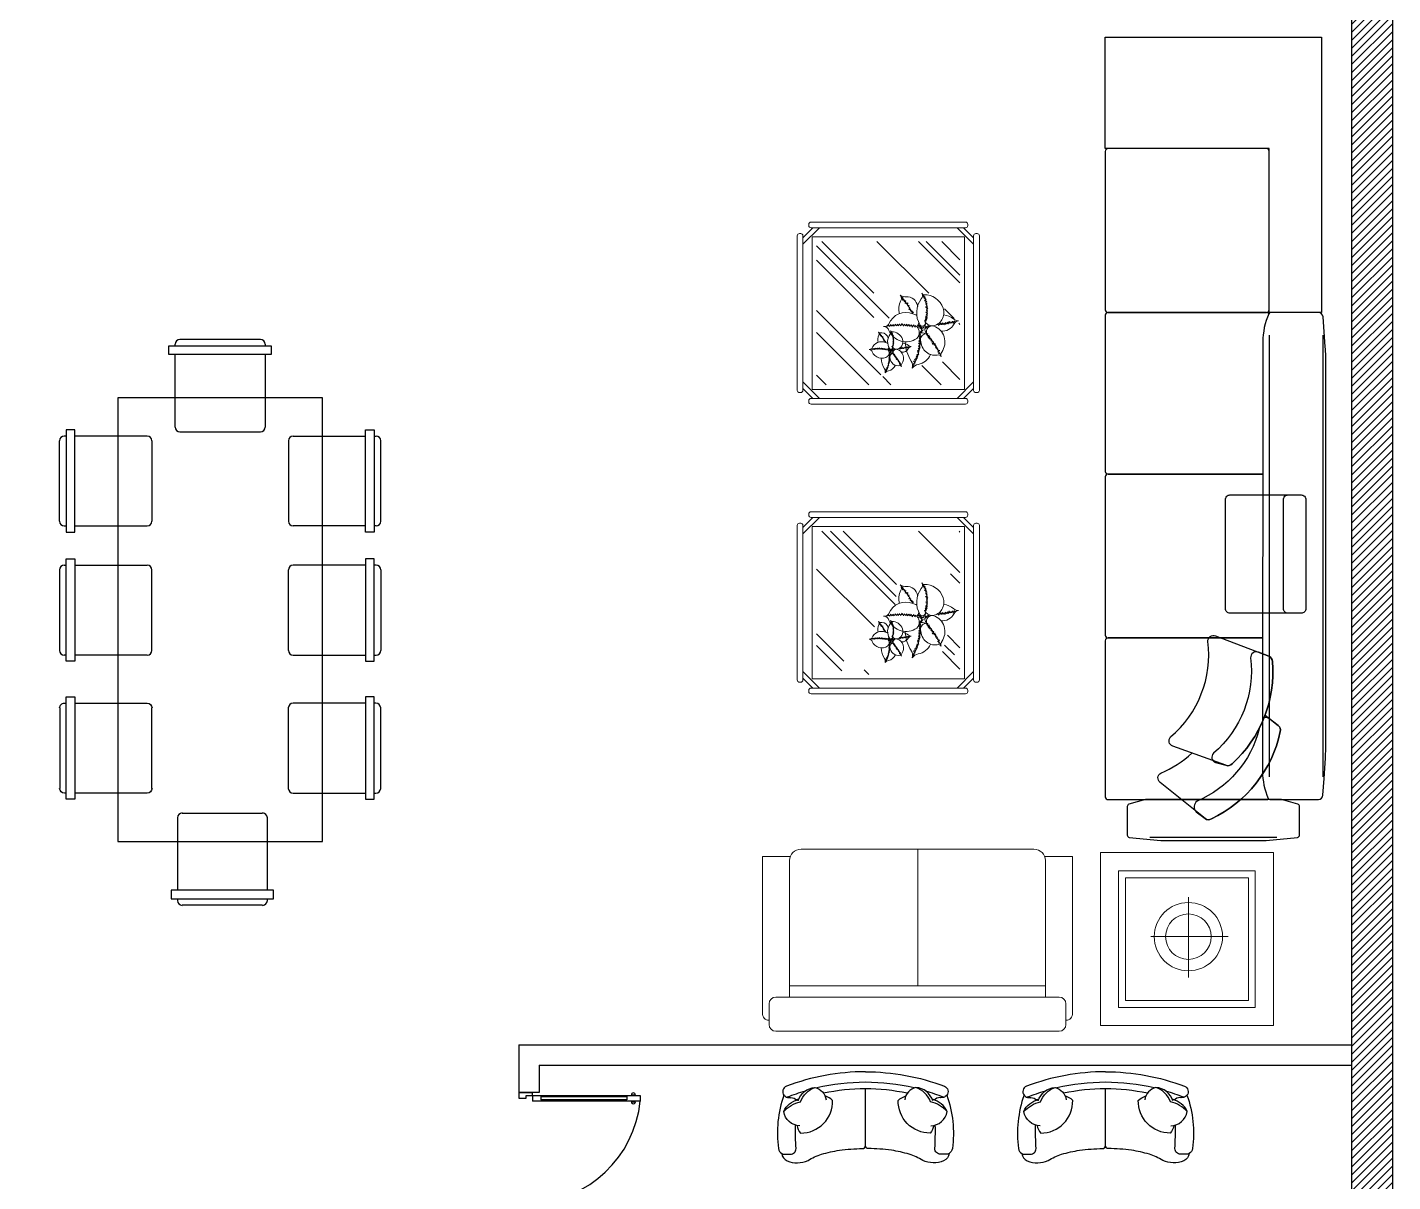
# Model space of a CAD drawing. Header units: inches. Extents: x 81 to 1628, y 1 to 1081.
# Drawn here: x 381.2 to 681.2, y 413.8 to 667.4 of the extents above; entities that cross this region are included whole.
import ezdxf

# ---------------------------------------------------------------- set-up
doc = ezdxf.new("R2010")
doc.units = ezdxf.units.IN
doc.header["$MEASUREMENT"] = 0
for name, color, linetype in [('Furniture', 3, 'Continuous'), ('Hatches', 140, 'Continuous'), ('Main', 140, 'Continuous'), ('pillow', 250, 'Continuous')]:
    doc.layers.add(name, color=color, linetype=linetype)
doc.styles.add('DIM_FONT', font='SIMPLEX', dxfattribs={"width": 0.8})

# ---------------------------------------------------------------- blocks, each defined once
blk = doc.blocks.new('A$C2F7241D3')
for p, q in [((22, 989), (22, 1025)), ((26, 1067), (76, 1067)), ((26, 120), (26, 1067)), ((76, 1067), (76, 120)), ((81, 989), (81, 1025)), ((26, 937), (36, 937)), ((36, 948), (66, 948)), ((36, 193), (36, 948)), ((66, 948), (66, 193)), ((66, 937), (76, 937)), ((26, 120), (0, 120)), ((0, 0), (0, 120)), ((26, 200), (36, 200)), ((26, 120), (76, 120)), ((26, 65), (26, 120)), ((36, 193), (66, 193)), ((66, 200), (76, 200)), ((974, 65), (974, 120)), ((974, 120), (1000, 120)), ((1000, 0), (1000, 120)), ((0, 0), (50, 0)), ((50, 65), (26, 65)), ((50, 0), (50, 65)), ((950, 65), (974, 65)), ((950, 0), (950, 65)), ((950, 0), (1000, 0))]:
    blk.add_line(p, q)
for centre, radius, start, end in [((22, 1007), 18.1, 90, 270), ((-29, 69), 1004, 2.9057, 83.9884), ((81, 1007), 18.1, 270, 90)]:
    blk.add_arc(centre, radius, start, end)
blk = doc.blocks.new('chair-dining-table')
at = {"color": 0}
for p, q in [((1.38, 15.94), (1.38, 0)), ((2.4, 16.96), (20.08, 16.96)), ((21.11, 0), (21.11, 15.94)), ((1.38, -1.9), (1.38, -2.29)), ((21.11, -2.29), (21.11, -1.9)), ((20.08, -3.31), (2.4, -3.31))]:
    blk.add_line(p, q, dxfattribs=at)
blk.add_lwpolyline([(0, -1.9), (22.48, -1.9), (22.48, 0), (0, 0)], close=True, dxfattribs=at)
for centre, start, end in [((2.4, 15.94), 90, 180), ((20.08, 15.94), 0, 90), ((2.4, -2.29), 180, 270), ((20.08, -2.29), 270, 0)]:
    blk.add_arc(centre, 1.03, start, end, dxfattribs=at)
blk = doc.blocks.new('pillow 3')
at = {"color": 0, "elevation": 0}
for points in [[(305.9, -274.5, 0.236738), (-12.4, -547.3, -0.479426), (-58.9, -550.4), (-88.8, -512, -0.307946), (-90.5, -484, -0.233014), (292.9, -181.4, -0.307945), (319.6, -190.1), (349.5, -228.5, -0.264583), (353, -253, -0.264583)], [(364.9, -248.4), (319.6, -190.1, 0.307945), (292.9, -181.4, 0.233014), (-90.5, -484, 0.307946), (-88.8, -512), (69.5, -709.3, 0.537171), (111, -706.1, -0.087514), (198.5, -569.8, -0.087514)]]:
    blk.add_lwpolyline(points, format="xyb", dxfattribs=at)
for points in [[(601.6, -216.3, -0.307945), (624.7, -232.4), (641.9, -277.8, -0.536806), (617.7, -311.7, 0.252086), (197.9, -475.4, -0.536805), (157.3, -466.2), (145, -420.8, -0.307946), (151.5, -393.4, -0.235257)], [(624.7, -232.4, 0.307945), (601.6, -216.3, 0.235257), (151.5, -393.4, 0.307946), (145, -420.8), (228.8, -654.2, 0.537171), (269.5, -663.4, -0.252826), (689.2, -499.7, 0.537172), (713.5, -465.8)]]:
    blk.add_lwpolyline(points, format="xyb", close=True, dxfattribs=at)
blk = doc.blocks.new('pillow 2')
at = {"color": 0}
for points in [[(248, -172.7, 0.414214), (268.3, -152.5), (268.3, -94.8, 0.414214), (248, -74.5), (-231.4, -74.5, 0.414214), (-251.7, -94.8), (-251.7, -152.5, 0.414214), (-231.4, -172.7)], [(248, -427.9, 0.414214), (268.3, -407.6), (268.3, -94.8, 0.414214), (248, -74.5), (-231.4, -74.5, 0.414214), (-251.7, -94.8), (-251.7, -407.6, 0.414214), (-231.4, -427.9)]]:
    blk.add_lwpolyline(points, format="xyb", close=True, dxfattribs=at)
blk = doc.blocks.new('sofa 2_top_dwgmodels.com')
at = {"color": 0}
for p, q in [((1310, 5.5), (3250, 5.3)), ((1310, -230), (3250, -230)), ((2020, -230), (3250, -230)), ((3514.8, -753.7), (3514.8, -196.4))]:
    blk.add_line(p, q, dxfattribs=at)
blk.add_lwpolyline([(0, -950), (0, 0), (1210, 0), (1210, -230), (490, -230), (490, -950)], close=True, dxfattribs=at)
for points in [[(1360.8, 16.6), (1228.5, 6.9, 0.392813), (1210, -13.1), (1210, -127), (1210, -187.2), (1210, -224.4, 0.306407), (1215.1, -231.9, 0.103056), (1339.3, -257.8), (3227.2, -259.1, 0.103944), (3345.2, -234.3, 0.297462), (3350, -226.9), (3350, -13.4, 0.395549), (3331.3, 6.5), (3258.2, 11.2), (3190.6, 15.6), (3167.8, 17, 0.016229), (3089, 19.5), (1444.4, 19.5, 0.017209), (1360.8, 16.6)], [(502, -950), (1198, -950, 0.414214), (1210, -938), (1210, -242, 0.414214), (1198, -230), (502, -230, 0.414214), (490, -242), (490, -938, 0.414214)]]:
    blk.add_lwpolyline(points, format="xyb", close=True, dxfattribs=at)
for points in [[(3506.2, -96.5), (3380.4, -96.5, 0.334862), (3370.8, -103.8), (3350, -176.5), (3350, -773.5), (3370.8, -846.2, 0.334862), (3380.4, -853.5), (3506.2, -853.5, 0.394556), (3516.2, -844.6), (3529.5, -706.5), (3529.5, -243.7), (3516.2, -105.5, 0.387425), (3506.2, -96.5, 537.882531)], [(1215.3, -232, 0.250914), (1210, -242), (1210, -938, 0.414214), (1222, -950), (1908, -950, 0.414214), (1920, -938), (1920, -258.2)], [(2640, -258.7), (2640, -938, 0.414214), (2652, -950), (3338, -950, 0.414214), (3350, -938), (3350, -242, 0.198091), (3346.5, -233.5, 0.198091)], [(1920, -258.2), (1920, -938, 0.414214), (1932, -950), (2628, -950, 0.414214), (2640, -938), (2640, -258.7)]]:
    blk.add_lwpolyline(points, format="xyb", dxfattribs=at)
at = {"layer": 'pillow', "color": 0, "xscale": -1}
for name, p in [('pillow 2', (2280, 5.4)), ('pillow 3', (3344.6, 0.3))]:
    blk.add_blockref(name, p, dxfattribs=at)
blk = doc.blocks.new('furn 0422')
at = {"color": 0, "lineweight": 9}
for p, q in [((0, -380), (0, 380)), ((0, 380), (760, 380)), ((760, 380), (760, -380)), ((80, -300), (80, 300)), ((80, 300), (680, 300)), ((110, -270), (110, 270)), ((110, 270), (650, 270)), ((650, 270), (650, -270)), ((680, 300), (680, -300)), ((373.6, -184.8), (373.6, 168.3)), ((199.3, -10.8), (537.9, -10.8)), ((680, -300), (80, -300)), ((650, -270), (110, -270)), ((760, -380), (0, -380))]:
    blk.add_line(p, q, dxfattribs=at)
for radius in [150, 100]:
    blk.add_circle((373.6, -10.8), radius, dxfattribs=at)
blk = doc.blocks.new('table044')
at = {"lineweight": 9}
h = blk.add_hatch(dxfattribs=at)
h.set_pattern_fill('AR-RROOF', color=0, scale=300, angle=-45, style=0)
h.set_pattern_definition([(135, (-12013604, 1621491.27), (-254.558441, 678.82251), [4500, -600, 1500, -300]), (135, (-12013780.07, 1621879.47), (494.26764, 70.003571), [900, -99, 1800, -225]), (135, (-12013529.75, 1621777.65), (-960.9581156, 1245.2150417), [2400, -420, 1200, -300])])
h.paths.add_polyline_path([(715, -315), (85, -315), (85, 315), (715, 315)])
edge = h.paths.add_edge_path(flags=16)
edge.add_line((139.7, 139.1), (151.8, 106.8))
edge.add_line((151.8, 106.8), (159.9, 88.6))
edge.add_line((159.9, 88.6), (139.7, 82.5))
edge.add_line((139.7, 82.5), (121.5, 68.4))
edge.add_line((121.5, 68.4), (107.4, 52.2))
edge.add_line((107.4, 52.2), (95.2, 48.2))
edge.add_line((95.2, 48.2), (89.2, 44.1))
edge.add_line((89.2, 44.1), (87.2, 34))
edge.add_line((87.2, 34), (119.5, 19.9))
edge.add_line((119.5, 19.9), (137.7, 5.7))
edge.add_line((137.7, 5.7), (153.8, 5.7))
edge.add_line((153.8, 5.7), (153.8, -26.6))
edge.add_line((153.8, -26.6), (178.1, -63))
edge.add_line((178.1, -63), (232.6, -93.3))
edge.add_line((232.6, -93.3), (260.9, -93.3))
edge.add_line((260.9, -93.3), (281.1, -93.3))
edge.add_line((281.1, -93.3), (273, -69.1))
edge.add_line((273, -69.1), (275, -52.9))
edge.add_line((275, -52.9), (283.1, -65))
edge.add_line((283.1, -65), (309.4, -81.2))
edge.add_line((309.4, -81.2), (335.6, -79.2))
edge.add_line((335.6, -79.2), (363.9, -81.2))
edge.add_line((363.9, -81.2), (361.9, -69.1))
edge.add_line((361.9, -69.1), (365.9, -28.7))
edge.add_line((365.9, -28.7), (365.9, 5.7))
edge.add_line((365.9, 5.7), (406.3, 27.9))
edge.add_line((406.3, 27.9), (430.6, 52.2))
edge.add_line((430.6, 52.2), (440.6, 64.3))
edge.add_line((440.6, 64.3), (424.5, 72.4))
edge.add_line((424.5, 72.4), (450.7, 74.4))
edge.add_line((450.7, 74.4), (462.9, 110.8))
edge.add_line((462.9, 110.8), (460.8, 127))
edge.add_line((460.8, 127), (483.1, 143.2))
edge.add_line((483.1, 143.2), (503.3, 161.4))
edge.add_line((503.3, 161.4), (489.1, 175.5))
edge.add_line((489.1, 175.5), (464.9, 207.8))
edge.add_line((464.9, 207.8), (446.7, 205.8))
edge.add_line((446.7, 205.8), (440.6, 232.1))
edge.add_line((440.6, 232.1), (430.6, 278.6))
edge.add_line((430.6, 278.6), (404.3, 278.6))
edge.add_line((404.3, 278.6), (382.1, 260.4))
edge.add_line((382.1, 260.4), (365.9, 242.2))
edge.add_line((365.9, 242.2), (345.7, 244.2))
edge.add_line((345.7, 244.2), (339.7, 234.1))
edge.add_line((339.7, 234.1), (315.4, 234.1))
edge.add_line((315.4, 234.1), (313.4, 248.3))
edge.add_line((313.4, 248.3), (289.2, 248.3))
edge.add_line((289.2, 248.3), (269, 236.1))
edge.add_line((269, 236.1), (228.6, 220))
edge.add_line((228.6, 220), (222.5, 193.7))
edge.add_line((222.5, 193.7), (186.1, 193.7))
edge.add_line((186.1, 193.7), (165.9, 226))
edge.add_line((165.9, 226), (157.9, 199.8))
edge.add_line((157.9, 199.8), (143.7, 163.4))
edge.add_line((143.7, 163.4), (139.7, 139.1))
at = {"color": 0, "lineweight": 9}
for p, q in [((25, 302.7), (97.3, 375)), ((25, 331), (69, 375)), ((50.6, 390), (50.6, 385)), ((60.6, 400), (739.5, 400)), ((60.6, 375), (739.5, 375)), ((775, 302.7), (702.7, 375)), ((775, 331), (731, 375)), ((749.5, 390), (749.5, 385)), ((0, -339.4), (0, 339.4)), ((10, 349.4), (15, 349.4)), ((25, -339.4), (25, 339.4)), ((65, -335), (65, 335)), ((65, 335), (735, 335)), ((735, 335), (735, -335)), ((775, 339.4), (775, -339.4)), ((790, 349.4), (785, 349.4)), ((800, 339.4), (800, -339.4)), ((403.2, 241.9), (408.1, 240.7)), ((405.4, 238.4), (403.2, 241.9)), ((405.4, 246), (410.3, 246)), ((408.1, 240.7), (405.4, 246)), ((406.5, 250.7), (410.9, 251.3)), ((410.3, 246), (406.5, 250.7)), ((409.2, 254.9), (412.5, 254.9)), ((410.9, 251.3), (409.2, 254.9)), ((266.2, 181.4), (275.1, 181.4)), ((272.1, 170.8), (266.2, 181.4)), ((270.2, 189.8), (277, 188.7)), ((275.1, 181.4), (270.2, 189.8)), ((271.1, 198.2), (280, 198.2)), ((277, 188.7), (271.1, 198.2)), ((276, 204.5), (284.9, 202.4)), ((280, 198.2), (276, 204.5)), ((280, 211.9), (288.8, 211.9)), ((284.9, 202.4), (280, 211.9)), ((281.9, 220.3), (289.8, 221.4)), ((288.8, 211.9), (281.9, 220.3)), ((286.8, 227.7), (292.7, 227.7)), ((289.8, 221.4), (286.8, 227.7)), ((348.9, 226.6), (343.9, 227.8)), ((345.6, 219.5), (351.6, 223)), ((351.6, 218.9), (345.6, 219.5)), ((346.7, 224.2), (348.9, 226.6)), ((351.6, 223), (346.7, 224.2)), ((350, 216), (351.6, 218.9)), ((354.4, 215.4), (350, 216)), ((351.6, 212.4), (354.4, 215.4)), ((356.5, 212.4), (351.6, 212.4)), ((353.8, 208.9), (356.5, 212.4)), ((357.6, 208.3), (353.8, 208.9)), ((355.4, 205.4), (357.6, 208.3)), ((360.4, 205.4), (355.4, 205.4)), ((357.6, 202.4), (360.4, 205.4)), ((364.8, 203.6), (357.6, 202.4)), ((360.4, 198.3), (364.8, 203.6)), ((365.3, 198.9), (360.4, 198.3)), ((363.7, 195.3), (365.3, 198.9)), ((368.1, 195.9), (363.7, 195.3)), ((365.9, 191.8), (368.1, 195.9)), ((371.4, 191.8), (365.9, 191.8)), ((368.1, 188.9), (371.4, 191.8)), ((373.6, 188.9), (368.1, 188.9)), ((370.3, 185.3), (373.6, 188.9)), ((375.2, 186.5), (370.3, 185.3)), ((371.9, 181.8), (375.2, 186.5)), ((377.4, 183.5), (371.9, 181.8)), ((375.2, 177.7), (377.4, 183.5)), ((378.5, 180.6), (375.2, 177.7)), ((392.2, 181.2), (396, 181.8)), ((395.5, 178.8), (392.2, 181.2)), ((393.3, 200.1), (398.2, 201.2)), ((397.7, 196.5), (393.3, 200.1)), ((393.3, 188.9), (396.6, 190)), ((397.7, 185.3), (393.3, 188.9)), ((393.9, 204.8), (397.7, 207.1)), ((398.2, 201.2), (393.9, 204.8)), ((393.9, 183.5), (397.7, 185.3)), ((396, 181.8), (393.9, 183.5)), ((394.4, 213.6), (399.3, 214.2)), ((398.2, 209.5), (394.4, 213.6)), ((394.4, 193), (397.7, 196.5)), ((396.6, 190), (394.4, 193)), ((395, 209.5), (398.2, 209.5)), ((397.7, 207.1), (395, 209.5)), ((395.5, 218.3), (400.4, 219.5)), ((399.3, 214.2), (395.5, 218.3)), ((397.1, 222.5), (401, 223)), ((400.4, 219.5), (397.1, 222.5)), ((397.7, 228.9), (402.6, 228.9)), ((401, 223), (397.7, 228.9)), ((399.9, 233.7), (403.7, 233.1)), ((402.6, 228.9), (399.9, 233.7)), ((400.4, 238.4), (405.4, 238.4)), ((403.7, 233.1), (400.4, 238.4)), ((179.1, 177.1), (170.2, 179.3)), ((173.2, 164.5), (184, 170.8)), ((184, 163.5), (173.2, 164.5)), ((175.1, 172.9), (179.1, 177.1)), ((184, 170.8), (175.1, 172.9)), ((181, 158.2), (184, 163.5)), ((188.9, 157.1), (181, 158.2)), ((184, 151.9), (188.9, 157.1)), ((192.8, 151.9), (184, 151.9)), ((187.9, 145.6), (192.8, 151.9)), ((194.7, 144.5), (187.9, 145.6)), ((190.8, 139.3), (194.7, 144.5)), ((199.6, 139.3), (190.8, 139.3)), ((194.7, 134), (199.6, 139.3)), ((207.5, 136.1), (194.7, 134)), ((199.6, 126.6), (207.5, 136.1)), ((208.4, 127.7), (199.6, 126.6)), ((205.5, 121.4), (208.4, 127.7)), ((213.3, 122.4), (205.5, 121.4)), ((209.4, 115), (213.3, 122.4)), ((258.4, 129.8), (267.2, 131.9)), ((266.2, 123.5), (258.4, 129.8)), ((259.4, 138.2), (266.2, 142.4)), ((267.2, 131.9), (259.4, 138.2)), ((260.4, 154), (269.2, 155)), ((267.2, 146.6), (260.4, 154)), ((260.4, 117.1), (266.2, 123.5)), ((261.4, 146.6), (267.2, 146.6)), ((266.2, 142.4), (261.4, 146.6)), ((262.3, 162.4), (271.1, 164.5)), ((269.2, 155), (262.3, 162.4)), ((265.3, 169.8), (272.1, 170.8)), ((271.1, 164.5), (265.3, 169.8)), ((309.4, 146.4), (310.5, 149.9)), ((310.5, 149.9), (311, 147)), ((311, 147), (313.2, 152.9)), ((313.2, 152.9), (314.3, 147.6)), ((314.3, 147.6), (317, 152.3)), ((317, 152.3), (317.6, 148.8)), ((317.6, 148.8), (320.3, 152.3)), ((320.3, 152.3), (322.5, 147)), ((322.5, 147), (325.3, 154.7)), ((325.3, 154.7), (326.4, 149.9)), ((326.4, 149.9), (329.7, 153.5)), ((329.7, 153.5), (331.9, 150.5)), ((331.9, 150.5), (333, 156.4)), ((333, 156.4), (335.1, 152.3)), ((335.1, 152.3), (337.3, 155.3)), ((337.3, 155.3), (340.1, 151.7)), ((340.1, 151.7), (341.7, 156.4)), ((341.7, 156.4), (343.4, 152.3)), ((343.4, 152.3), (346.1, 155.8)), ((346.1, 155.8), (346.7, 154.1)), ((346.7, 154.1), (349.4, 158.2)), ((349.4, 158.2), (351.1, 154.7)), ((375.7, 137), (380.7, 137.6)), ((380.7, 134.6), (375.7, 137)), ((375.7, 132.3), (380.7, 134.6)), ((379.6, 130.5), (375.7, 132.3)), ((375.7, 128.1), (379.6, 130.5)), ((380.1, 125.2), (375.7, 128.1)), ((375.7, 124), (380.1, 125.2)), ((379, 121.1), (375.7, 124)), ((375.7, 119.3), (379, 121.1)), ((377.4, 141.7), (382.3, 141.7)), ((380.7, 137.6), (377.4, 141.7)), ((379, 144.6), (382.3, 144.6)), ((382.3, 141.7), (379, 144.6)), ((382.3, 144.6), (379.6, 147.6)), ((392.4, 161), (388.4, 164.7)), ((394.9, 157.3), (392.4, 161)), ((394.9, 161.5), (398.8, 156.2)), ((404.8, 157.6), (407, 162.3)), ((407, 162.3), (409.8, 156.4)), ((409.8, 156.4), (413.6, 161.7)), ((410.9, 125.2), (414.2, 127.5)), ((414.2, 127.5), (411.4, 124.6)), ((411.4, 124.6), (416.3, 124.6)), ((413.6, 161.7), (416.3, 155.3)), ((416.3, 124.6), (414.2, 121.7)), ((414.2, 121.7), (419.1, 121.7)), ((416.3, 155.3), (419.1, 160)), ((419.1, 121.7), (416.9, 118.1)), ((419.1, 160), (422.4, 155.3)), ((422.4, 155.3), (425.1, 159.4)), ((425.1, 159.4), (427.3, 154.7)), ((427.3, 154.7), (429.5, 158.8)), ((429.5, 158.8), (433.4, 154.7)), ((433.4, 154.7), (435.6, 159.4)), ((435.6, 159.4), (438.8, 152.9)), ((438.8, 152.9), (442.7, 158.8)), ((442.7, 158.8), (444.9, 153.5)), ((444.9, 153.5), (447.6, 158.8)), ((447.6, 158.8), (450.4, 154.7)), ((450.4, 154.7), (452, 158.8)), ((452, 158.8), (455.9, 154.7)), ((455.9, 154.7), (458, 159.4)), ((458, 159.4), (461.3, 155.3)), ((461.3, 155.3), (463.5, 159.4)), ((463.5, 159.4), (467.4, 155.8)), ((467.4, 155.8), (469, 160.6)), ((469, 160.6), (471.8, 157.6)), ((219.2, 115), (209.4, 115)), ((213.3, 109.8), (219.2, 115)), ((223.1, 109.8), (213.3, 109.8)), ((217.3, 103.5), (223.1, 109.8)), ((226.1, 105.6), (217.3, 103.5)), ((220.2, 97.1), (226.1, 105.6)), ((230, 100.3), (220.2, 97.1)), ((226.1, 89.8), (230, 100.3)), ((232, 95), (226.1, 89.8)), ((256.8, 60), (249.7, 66.7)), ((256.5, 96.1), (263.3, 97.1)), ((262.3, 91.9), (256.5, 96.1)), ((261.2, 53.4), (256.8, 60)), ((258.4, 109.8), (264.3, 111.9)), ((266.2, 103.5), (258.4, 109.8)), ((259.4, 100.3), (266.2, 103.5)), ((263.3, 97.1), (259.4, 100.3)), ((264.3, 111.9), (260.4, 117.1)), ((261.2, 61), (268.2, 51.5)), ((279, 54), (282.9, 62.4)), ((282.9, 62.4), (287.8, 51.9)), ((287.8, 51.9), (294.7, 61.4)), ((294.7, 61.4), (299.6, 49.8)), ((375.2, 115.8), (379.6, 117.5)), ((380.7, 111.6), (375.2, 115.8)), ((379.6, 117.5), (375.7, 119.3)), ((376.8, 111), (380.7, 111.6)), ((379, 108.7), (376.8, 111)), ((376.8, 106.9), (379, 108.7)), ((381.2, 105.7), (376.8, 106.9)), ((377.4, 102.8), (381.2, 105.7)), ((381.2, 101.6), (377.4, 102.8)), ((377.9, 98.1), (381.2, 101.6)), ((383.4, 96.9), (377.9, 98.1)), ((379.6, 93.4), (383.4, 96.9)), ((382.9, 93.4), (379.6, 93.4)), ((381.2, 91), (382.9, 93.4)), ((385.1, 91), (381.2, 91)), ((382.3, 87.5), (385.1, 91)), ((386.7, 87.5), (382.3, 87.5)), ((384.5, 84.5), (386.7, 87.5)), ((387.8, 85.7), (384.5, 84.5)), ((416.9, 118.1), (422.4, 118.1)), ((422.4, 118.1), (419.6, 114.6)), ((419.6, 114.6), (423.5, 111)), ((423.5, 111), (421.3, 108.7)), ((421.3, 108.7), (425.7, 108.7)), ((425.7, 108.7), (424.6, 102.2)), ((424.6, 102.2), (431.2, 104)), ((431.2, 104), (429.5, 97.5)), ((429.5, 97.5), (433.9, 99.3)), ((433.9, 99.3), (432.3, 95.7)), ((432.3, 95.7), (437.7, 95.7)), ((437.7, 95.7), (437.2, 88.1)), ((437.2, 88.1), (441, 89.8)), ((441, 89.8), (439.9, 86.3)), ((108.5, 34), (110.5, 40.3)), ((110.5, 40.3), (111.5, 35)), ((111.5, 35), (115.4, 45.6)), ((115.4, 45.6), (117.3, 36.1)), ((117.3, 36.1), (122.2, 44.5)), ((122.2, 44.5), (123.2, 38.2)), ((123.2, 38.2), (128.1, 44.5)), ((128.1, 44.5), (132, 35)), ((132, 35), (136.9, 48.7)), ((136.9, 48.7), (138.9, 40.3)), ((138.9, 40.3), (144.8, 46.6)), ((144.8, 46.6), (148.7, 41.4)), ((148.7, 41.4), (150.6, 51.9)), ((150.6, 51.9), (154.6, 44.5)), ((154.6, 44.5), (158.5, 49.8)), ((158.5, 49.8), (163.4, 43.5)), ((163.4, 43.5), (166.3, 51.9)), ((166.3, 51.9), (169.3, 44.5)), ((169.3, 44.5), (174.2, 50.8)), ((174.2, 50.8), (175.1, 47.7)), ((175.1, 47.7), (180, 55)), ((180, 55), (183, 48.7)), ((227.1, 17.2), (235.9, 18.2)), ((235.9, 12.9), (227.1, 17.2)), ((227.1, 8.7), (235.9, 12.9)), ((233.9, 5.6), (227.1, 8.7)), ((227.1, 1.4), (233.9, 5.6)), ((234.9, -3.9), (227.1, 1.4)), ((230, 25.6), (238.8, 25.6)), ((235.9, 18.2), (230, 25.6)), ((232.9, 30.8), (238.8, 30.8)), ((238.8, 25.6), (232.9, 30.8)), ((238.8, 30.8), (233.9, 36.1)), ((289.8, -3.9), (295.6, 0.3)), ((295.6, 0.3), (290.7, -5)), ((299.6, 49.8), (304.5, 58.2)), ((304.5, 58.2), (310.3, 49.8)), ((310.3, 49.8), (315.2, 57.1)), ((315.2, 57.1), (319.2, 48.7)), ((319.2, 48.7), (323.1, 56.1)), ((323.1, 56.1), (329.9, 48.7)), ((329.9, 48.7), (333.9, 57.1)), ((333.9, 57.1), (339.7, 45.6)), ((339.7, 45.6), (346.6, 56.1)), ((346.6, 56.1), (350.5, 46.6)), ((350.5, 46.6), (355.4, 56.1)), ((355.4, 56.1), (360.3, 48.7)), ((360.3, 48.7), (363.2, 56.1)), ((363.2, 56.1), (370.1, 48.7)), ((370.1, 48.7), (374, 57.1)), ((374, 57.1), (379.9, 49.8)), ((379.9, 49.8), (383.8, 57.1)), ((383.8, 57.1), (390.7, 50.8)), ((390.7, 50.8), (393.6, 59.3)), ((393.6, 59.3), (398.5, 54)), ((226.1, -20.7), (233.9, -17.6)), ((235.9, -28.1), (226.1, -20.7)), ((227.1, -6), (234.9, -3.9)), ((232.9, -11.3), (227.1, -6)), ((227.1, -14.4), (232.9, -11.3)), ((233.9, -17.6), (227.1, -14.4)), ((229, -29.2), (235.9, -28.1)), ((232.9, -33.4), (229, -29.2)), ((229, -36.5), (232.9, -33.4)), ((236.9, -38.6), (229, -36.5)), ((230, -43.9), (236.9, -38.6)), ((236.9, -46), (230, -43.9)), ((231, -52.3), (236.9, -46)), ((240.8, -54.4), (231, -52.3)), ((233.9, -60.7), (240.8, -54.4)), ((290.7, -5), (299.6, -5)), ((299.6, -5), (295.6, -10.2)), ((295.6, -10.2), (304.5, -10.2)), ((304.5, -10.2), (300.5, -16.5)), ((300.5, -16.5), (310.3, -16.5)), ((310.3, -16.5), (305.4, -22.8)), ((305.4, -22.8), (312.3, -29.2)), ((312.3, -29.2), (308.4, -33.4)), ((308.4, -33.4), (316.2, -33.4)), ((316.2, -33.4), (314.3, -45)), ((314.3, -45), (326, -41.8)), ((326, -41.8), (323.1, -53.4)), ((323.1, -53.4), (330.9, -50.2)), ((330.9, -50.2), (328, -56.5)), ((328, -56.5), (337.8, -56.5)), ((337.8, -56.5), (336.8, -70.2)), ((239.8, -60.7), (233.9, -60.7)), ((236.9, -65), (239.8, -60.7)), ((243.7, -65), (236.9, -65)), ((238.8, -71.3), (243.7, -65)), ((246.7, -71.3), (238.8, -71.3)), ((242.7, -76.5), (246.7, -71.3)), ((248.6, -74.4), (242.7, -76.5)), ((336.8, -70.2), (343.6, -67.1)), ((343.6, -67.1), (341.7, -73.4)), ((10, -349.4), (15, -349.4)), ((25, -302.7), (97.3, -375)), ((25, -331), (69, -375)), ((735, -335), (65, -335)), ((775, -302.7), (702.7, -375)), ((775, -331), (731, -375)), ((790, -349.4), (785, -349.4)), ((50.6, -390), (50.6, -385)), ((739.5, -375), (60.6, -375)), ((739.5, -400), (60.6, -400)), ((749.5, -390), (749.5, -385))]:
    blk.add_line(p, q, dxfattribs=at)
for centre, start, end in [((60.6, 390), 90, 180), ((60.6, 385), 180, 270), ((739.5, 390), 0, 90), ((739.5, 385), 270, 0), ((10, 339.4), 90, 180), ((15, 339.4), 0, 90), ((785, 339.4), 90, 180), ((790, 339.4), 0, 90), ((10, -339.4), 180, 270), ((15, -339.4), 270, 0), ((785, -339.4), 180, 270), ((790, -339.4), 270, 0), ((60.6, -385), 90, 180), ((60.6, -390), 180, 270), ((739.5, -385), 0, 90), ((739.5, -390), 270, 0)]:
    blk.add_arc(centre, 10, start, end, dxfattribs=at)
for centre, major_axis, start_param, end_param in [((468, 114.9), (0, -224.4), 4.110324, 4.82639), ((260.7, 273.7), (0, -49.2), 0.168838, 0.870004), ((325.3, 230.3), (0, -33.9), 4.358254, 5.331458), ((405.9, 209.4), (0, -44.8), 3.310431, 4.249228), ((510.7, 191.7), (0, -125.7), 4.110324, 4.82639), ((394.6, 280.7), (0, -27.5), 0.168838, 0.870004), ((430.8, 256.3), (0, -19), 4.358254, 5.331458), ((353, 196.8), (0, -83.6), 1.587494, 2.189866), ((149.4, 183.6), (0, -20.9), 0.92779, 1.908697), ((235.4, 281), (0, -116), -0.676061, -0.565041), ((493.7, 360.4), (0, -389), -1.118727, -0.806659), ((194.6, 117), (0, -68.5), 1.594581, 3.412072), ((280.9, 146.4), (0, -79.9), 3.310431, 4.249228), ((186.4, 123.9), (0, -149.3), 1.587494, 2.189866), ((371.5, 198.6), (0, -40.9), 4.069383, 5.990613), ((332.3, 230.2), (0, -11.7), 0.92779, 1.908697), ((380.4, 284.7), (0, -65), -0.676061, -0.565041), ((525.1, 329.2), (0, -217.8), -1.118727, -0.806659), ((357.6, 192.9), (0, -38.4), 1.594581, 3.412072), ((378.8, 193.4), (0, -15.6), -0.023147, 1.594581), ((414.4, 175), (0, -19.3), 3.850701, 5.574077), ((429, 147.3), (0, -51), 2.040895, 3.730687), ((219.5, 127.2), (0, -73.1), 4.069383, 5.990613), ((322.2, 35.5), (0, -91), 2.040895, 3.730687), ((377.3, -173.6), (0, -330.9), 3.220754, 3.395787), ((298.4, 161.8), (0, -15.2), 0.095049, 1.048204), ((299.8, 125.7), (0, -20.9), 2.497732, 3.141566), ((339.1, 136.6), (0, -35.2), 3.024508, 4.189797), ((343.2, 187.8), (0, -56.8), -0.64386, -0.12835), ((366, 126.4), (0, -32.3), 3.222037, 5.07235), ((364.6, 174.1), (0, -15.3), -0.292573, 1.81957), ((365.3, 136.5), (0, -22.1), 2.014039, 3.222037), ((362.1, 192.3), (0, -34.1), 0.258874, 0.700688), ((359.6, 197.8), (0, -42.6), 0.310142, 0.617664), ((447, 122.7), (0, -75.6), 4.375338, 5.343531), ((372.2, 167.5), (0, -11.2), 1.46435, 2.418595), ((327.1, 171.4), (0, -60.1), 1.241796, 1.432596), ((388.7, 151.9), (0, -7.8), 2.142228, 5.558838), ((391.8, 204.6), (0, -28.9), -0.405798, 0.1426), ((389.9, 160.3), (0, -4.93), 3.236326, 5.013036), ((382.6, 177.2), (0, -9.51), 0.386029, 1.424245), ((412.2, 197.3), (0, -40.4), -0.652366, -0.309932), ((345.3, 202.6), (0, -58.8), 0.950586, 1.088264), ((400.5, 177.9), (0, -14.8), -0.875139, -0.014195), ((352.1, 126.6), (0, -54.6), 0.894265, 2.142228), ((412, 180.5), (0, -18.2), -1.320146, -1.172986), ((413.3, 146.9), (0, -17.7), 3.848767, 4.459185), ((440.8, 380.3), (0, -223.7), -0.185903, 0.185903), ((413.3, 146.9), (0, -17.7), -0.718865, -0.080308), ((429.3, 176.2), (0, -50.5), -0.376714, 1.142644), ((643.6, 274.7), (0, -288.1), -1.036863, -0.843243), ((407.6, 116.8), (0, -41.8), 1.064334, 1.872975), ((483, 173), (0, -12.8), -1.361808, 0.131882), ((483.4, 143.3), (0, -17), 3.066124, 3.935023), ((161.6, 16.5), (0, -62.8), 3.024508, 4.189797), ((207.2, 83.5), (0, -27.4), -0.292573, 1.81957), ((202.6, 116), (0, -60.9), 0.258874, 0.700688), ((198.2, 125.8), (0, -76), 0.310142, 0.617664), ((232.5, 118), (0, -27.8), -0.023147, 1.594581), ((220.7, 71.6), (0, -19.9), 1.46435, 2.418595), ((140.2, 78.6), (0, -107.3), 1.241796, 1.432596), ((255.7, 138), (0, -51.6), -0.405798, 0.1426), ((252.3, 58.8), (0, -8.8), 3.236326, 5.013036), ((239.4, 89), (0, -17), 0.386029, 1.424245), ((292.2, 124.9), (0, -72.1), -0.652366, -0.309932), ((172.8, 134.4), (0, -105.1), 0.950586, 1.088264), ((271.2, 90.2), (0, -26.4), -0.875139, -0.014195), ((291.8, 94.9), (0, -32.4), -1.320146, -1.172986), ((296, 85), (0, -34.5), 3.850701, 5.574077), ((382, 132.8), (0, -50.6), -1.210835, 0.057502), ((385, 76.6), (0, -5.75), 1.842983, 3.199095), ((399.4, 84.2), (0, -11.7), 3.932536, 5.258174), ((418.6, 81.5), (0, -22.9), -1.361808, 0.131882), ((426.5, 115.8), (0, -28.5), -1.394986, 0.07228), ((430.1, 62), (0, -25.4), 2.554351, 3.213873), ((451, 91), (0, -11.5), 4.205926, 5.467404), ((229.8, -537.5), (0, -590.8), 3.220754, 3.395787), ((89, 61.4), (0, -27.1), 0.095049, 1.048204), ((91.4, -3), (0, -37.4), 2.497732, 3.141566), ((169, 108), (0, -101.4), -0.64386, -0.12835), ((209.7, -1.8), (0, -57.7), 3.222037, 5.07235), ((208.4, 16.3), (0, -39.5), 2.014039, 3.222037), ((354.3, -8.3), (0, -135), 4.375338, 5.343531), ((250.2, 43.7), (0, -13.9), 2.142228, 5.558838), ((184.7, -1.5), (0, -97.5), 0.894265, 2.142228), ((294.2, 34.8), (0, -31.5), 3.848767, 4.459185), ((343.2, 451.6), (0, -399.4), -0.185903, 0.185903), ((294.2, 34.8), (0, -31.5), -0.718865, -0.080308), ((322.7, 87.2), (0, -90.2), -0.376714, 1.142644), ((705.4, 263.1), (0, -514.4), -1.036863, -0.843243), ((284, -18.8), (0, -74.6), 1.064334, 1.872975), ((419.3, 28.5), (0, -30.4), 3.066124, 3.935023), ((238.2, 9.7), (0, -90.4), -1.210835, 0.057502), ((317.6, -20.7), (0, -51), -1.394986, 0.07228), ((361.4, -65), (0, -20.5), 4.205926, 5.467404), ((243.6, -90.7), (0, -10.3), 1.842983, 3.199095), ((269.4, -77.2), (0, -20.8), 3.932536, 5.258174), ((324.1, -116.8), (0, -45.4), 2.554351, 3.213873)]:
    blk.add_ellipse(centre, major_axis=major_axis, ratio=0.931359, start_param=start_param, end_param=end_param, dxfattribs=at)
at = {"color": 0, "lineweight": 9, "style": 'DIM_FONT', "text_generation_flag": 4, "width": 0.8, "flags": 9}
for tag, p in [('YSIZE', (293.4, -332.6)), ('XSIZE', (293.4, -332.5))]:
    blk.add_attdef(tag, p, '', height=0.5, rotation=270, dxfattribs=at)

msp = doc.modelspace()

# ---------------------------------------------------------------- hatches: boundary and pattern name
at = {"layer": 'Hatches', "true_color": 0xf27172}
h = msp.add_hatch(dxfattribs=at)
h.set_pattern_fill('ANSI31', color=11, scale=10)
h.set_pattern_definition([(45, (0, 121.4567), (-0.8838835, 0.8838835), [])])
h.paths.add_polyline_path([(681.21, 1072.44), (672.21, 1072.44), (672.21, 1.44), (681.21, 1.44)])
h.paths.add_polyline_path([(90.21, 1072.44), (81.21, 1072.44), (81.21, 1.44), (90.21, 1.44)])

# ---------------------------------------------------------------- linework, layer by layer
at = {"layer": 'Furniture', "color": 55, "true_color": 0x999b37}
for p, q in [((413.72, 597.44), (413.72, 597.83)), ((432.42, 598.85), (414.74, 598.85)), ((433.45, 597.83), (433.45, 597.44)), ((413.72, 579.61), (413.72, 595.54)), ((433.45, 595.54), (433.45, 579.61)), ((388.31, 558.92), (388.31, 576.6)), ((389.72, 577.63), (389.33, 577.63)), ((407.56, 577.63), (391.62, 577.63)), ((408.58, 576.6), (408.58, 558.92)), ((414.74, 578.58), (432.42, 578.58)), ((438.58, 576.6), (438.58, 558.92)), ((439.61, 577.63), (455.54, 577.63)), ((457.45, 577.63), (457.83, 577.63)), ((458.86, 558.92), (458.86, 576.6)), ((389.33, 557.9), (389.72, 557.9)), ((391.62, 557.9), (407.56, 557.9)), ((455.54, 557.9), (439.61, 557.9)), ((457.83, 557.9), (457.45, 557.9)), ((389.33, 549.26), (389.72, 549.26)), ((391.62, 549.26), (407.56, 549.26)), ((455.54, 549.26), (439.61, 549.26)), ((457.83, 549.26), (457.45, 549.26)), ((388.31, 548.24), (388.31, 530.56)), ((408.58, 530.56), (408.58, 548.24)), ((438.58, 530.56), (438.58, 548.24)), ((458.86, 548.24), (458.86, 530.56)), ((389.72, 529.53), (389.33, 529.53)), ((407.56, 529.53), (391.62, 529.53)), ((439.61, 529.53), (455.54, 529.53)), ((457.45, 529.53), (457.83, 529.53)), ((565.36, 421.72), (565.36, 434.24)), ((565.36, 421.72), (565.36, 434.24)), ((618.11, 421.72), (618.11, 434.24)), ((618.11, 421.72), (618.11, 434.24))]:
    msp.add_line(p, q, dxfattribs=at)
at = {"layer": 'Furniture', "color": 55, "lineweight": 9, "true_color": 0x999b37}
for p, q in [((602.39, 486.9), (551.21, 486.9)), ((576.89, 456.9), (576.89, 486.9)), ((542.71, 450.86), (542.71, 485.27)), ((542.71, 485.27), (548.87, 485.27)), ((548.71, 454.4), (548.71, 484.4)), ((610.89, 485.27), (604.73, 485.27)), ((604.89, 454.4), (604.89, 484.4)), ((610.89, 450.86), (610.89, 485.27)), ((604.89, 456.9), (548.71, 456.9)), ((607.93, 454.4), (545.68, 454.4)), ((544.18, 448.4), (544.18, 452.9)), ((609.43, 448.4), (609.43, 452.9)), ((607.93, 446.9), (545.68, 446.9))]:
    msp.add_line(p, q, dxfattribs=at)
at = {"layer": 'Furniture', "color": 55, "true_color": 0x999b37}
for points in [[(412.34, 597.44), (434.82, 597.44), (434.82, 595.54), (412.34, 595.54)], [(401.08, 488.58), (446.08, 488.58), (446.08, 586.08), (401.08, 586.08)], [(389.72, 579), (389.72, 556.52), (391.62, 556.52), (391.62, 579)], [(457.45, 579), (457.45, 556.52), (455.54, 556.52), (455.54, 579)], [(389.72, 528.16), (389.72, 550.64), (391.62, 550.64), (391.62, 528.16)], [(457.45, 528.16), (457.45, 550.64), (455.54, 550.64), (455.54, 528.16)]]:
    msp.add_lwpolyline(points, close=True, dxfattribs=at)
at = {"layer": 'Furniture', "color": 55, "ltscale": 0.03, "true_color": 0x999b37}
for points in [[(565.36, 437.99, 0.091148), (548, 434.8, 0.507088), (547.46, 432.85, 0.120617), (546.25, 421.11, 0.231214), (546.96, 420.06, 0.263003), (548.16, 418.4, 0.202138), (552.75, 418.51, -0.050162), (555.71, 419.89, -0.025555), (559.64, 420.74, -0.02916), (564.73, 421.11, 0.401126), (565.36, 421.72)], [(565.36, 437.99, -0.091148), (582.72, 434.8, -0.507088), (583.25, 432.85, -0.120617), (584.46, 421.11, -0.231214), (583.75, 420.06, -0.263003), (582.55, 418.4, -0.202138), (577.96, 418.51, 0.050162), (575, 419.89, 0.025555), (571.07, 420.74, 0.02916), (565.98, 421.11, -0.401126), (565.36, 421.72)], [(618.11, 437.99, 0.091148), (600.75, 434.8, 0.507088), (600.22, 432.85, 0.120617), (599.01, 421.11, 0.231214), (599.71, 420.06, 0.263003), (600.92, 418.4, 0.202138), (605.51, 418.51, -0.050162), (608.47, 419.89, -0.025555), (612.4, 420.74, -0.02916), (617.49, 421.11, 0.401126), (618.11, 421.72)], [(618.11, 437.99, -0.091148), (635.47, 434.8, -0.507088), (636.01, 432.85, -0.120617), (637.21, 421.11, -0.231214), (636.51, 420.06, -0.263003), (635.31, 418.4, -0.202138), (630.71, 418.51, 0.050162), (627.75, 419.89, 0.025555), (623.83, 420.74, 0.02916), (618.73, 421.11, -0.401126), (618.11, 421.72)]]:
    msp.add_lwpolyline(points, format="xyb", dxfattribs=at)
at = {"layer": 'Furniture', "color": 55, "true_color": 0x999b37}
for points in [[(547.4, 429.25, -0.14773), (551.06, 431.4, -0.213343), (554.28, 434.55, -0.178662)], [(547.46, 432.85, 0.17463), (548.23, 432.36, 0.041508), (548.7, 432.3, 0.058408), (548.97, 432.31, -0.207514), (550.26, 431.76, -2.305718)], [(550.35, 426.18, 0.165541), (551.13, 424.53, 0.425989), (558.15, 431.69, 0.121523), (556.48, 432.67, -7.115464)], [(550.55, 431.57, -0.306663), (554.28, 434.55, -0.30633), (556.71, 431.83, 0.872847)], [(580.36, 426.18, -0.165541), (579.59, 424.53, -0.425989), (572.57, 431.69, -0.121523), (574.23, 432.67, 7.115464)], [(580.16, 431.57, 0.306663), (576.43, 434.55, 0.30633), (574, 431.83, -0.872847)], [(583.31, 429.25, 0.14773), (579.66, 431.4, 0.213343), (576.43, 434.55, 0.178662)], [(583.25, 432.85, -0.17463), (582.49, 432.36, -0.041508), (582.02, 432.3, -0.058408), (581.75, 432.31, 0.207514), (580.46, 431.76, 2.305718)], [(600.16, 429.25, -0.14773), (603.81, 431.4, -0.213343), (607.03, 434.55, -0.178662)], [(600.22, 432.85, 0.17463), (600.98, 432.36, 0.041508), (601.45, 432.3, 0.058408), (601.72, 432.31, -0.207514), (603.01, 431.76, -2.305718)], [(603.11, 426.18, 0.165541), (603.88, 424.53, 0.425989), (610.9, 431.69, 0.121523), (609.24, 432.67, -7.115464)], [(603.31, 431.57, -0.306663), (607.03, 434.55, -0.30633), (609.47, 431.83, 0.872847)], [(633.11, 426.18, -0.165541), (632.34, 424.53, -0.425989), (625.32, 431.69, -0.121523), (626.99, 432.67, 7.115464)], [(632.92, 431.57, 0.306663), (629.19, 434.55, 0.30633), (626.75, 431.83, -0.872847)], [(636.07, 429.25, 0.14773), (632.41, 431.4, 0.213343), (629.19, 434.55, 0.178662)], [(636.01, 432.85, -0.17463), (635.24, 432.36, -0.041508), (634.77, 432.3, -0.058408), (634.5, 432.31, 0.207514), (633.21, 431.76, 2.305718)], [(550.98, 426.1, -0.356772), (547.4, 429.25, -0.249542), (550.65, 431.85, 9.61688)], [(579.73, 426.1, 0.356772), (583.31, 429.25, 0.249542), (580.07, 431.85, -9.61688)], [(603.74, 426.1, -0.356772), (600.16, 429.25, -0.249542), (603.4, 431.85, 9.61688)], [(632.48, 426.1, 0.356772), (636.07, 429.25, 0.249542), (632.82, 431.85, -9.61688)], [(546.96, 420.06, 0.118753), (547.61, 419.86), (548.86, 419.86, 0.414214), (550.11, 421.11, -0.02212), (550.01, 426.27, 0.249202)], [(583.75, 420.06, -0.118753), (583.11, 419.86), (581.86, 419.86, -0.414214), (580.61, 421.11, 0.02212), (580.71, 426.27, -0.249202)], [(599.71, 420.06, 0.118753), (600.36, 419.86), (601.61, 419.86, 0.414214), (602.86, 421.11, -0.02212), (602.76, 426.27, 0.249202)], [(636.51, 420.06, -0.118753), (635.86, 419.86), (634.61, 419.86, -0.414214), (633.36, 421.11, 0.02212), (633.46, 426.27, -0.249202)]]:
    msp.add_lwpolyline(points, format="xyb", dxfattribs=at)
for centre, radius, start, end in [((414.74, 597.83), 1.03, 90, 180), ((432.42, 597.83), 1.03, 0, 90), ((414.74, 579.61), 1.03, 180, 270), ((432.42, 579.61), 1.03, 270, 0), ((389.33, 576.6), 1.03, 90, 180), ((407.56, 576.6), 1.03, 0, 90), ((439.61, 576.6), 1.03, 90, 180), ((457.83, 576.6), 1.03, 0, 90), ((389.33, 558.92), 1.03, 180, 270), ((407.56, 558.92), 1.03, 270, 0), ((439.61, 558.92), 1.03, 180, 270), ((457.83, 558.92), 1.03, 270, 0), ((389.33, 548.24), 1.03, 90, 180), ((407.56, 548.24), 1.03, 0, 90), ((439.61, 548.24), 1.03, 90, 180), ((457.83, 548.24), 1.03, 0, 90), ((389.33, 530.56), 1.03, 180, 270), ((407.56, 530.56), 1.03, 270, 0), ((439.61, 530.56), 1.03, 180, 270), ((457.83, 530.56), 1.03, 270, 0), ((565.36, 389.18), 46.49, 90, 103.2852), ((565.36, 389.18), 46.49, 76.7148, 90), ((618.11, 389.18), 46.49, 90, 103.2852), ((618.11, 389.18), 46.49, 76.7148, 90), ((565.36, 389.18), 46.49, 106.5741, 111.682), ((565.36, 390.43), 43.81, 90, 102.1267), ((565.36, 390.43), 43.81, 77.8733, 90), ((565.36, 389.18), 46.49, 68.318, 73.4259), ((618.11, 389.18), 46.49, 106.5741, 111.682), ((618.11, 390.43), 43.81, 90, 102.1267), ((618.11, 390.43), 43.81, 77.8733, 90), ((618.11, 389.18), 46.49, 68.318, 73.4259), ((565.36, 389.18), 45.24, 108.9014, 109.5646), ((565.36, 389.18), 45.24, 70.4354, 71.0986), ((618.11, 389.18), 45.24, 108.9014, 109.5646), ((618.11, 389.18), 45.24, 70.4354, 71.0986)]:
    msp.add_arc(centre, radius, start, end, dxfattribs=at)
at = {"layer": 'Furniture', "color": 55, "lineweight": 9, "true_color": 0x999b37}
for centre, radius, start, end in [((551.21, 484.4), 2.5, 90, 180), ((602.39, 484.4), 2.5, 0, 90), ((545.68, 452.9), 1.5, 90, 180), ((607.93, 452.9), 1.5, 0, 90), ((544.21, 450.79), 1.5, 177.3802, 268.6068), ((609.39, 450.79), 1.5, 271.3932, 2.6198), ((545.68, 448.4), 1.5, 180, 270), ((607.93, 448.4), 1.5, 270, 0)]:
    msp.add_arc(centre, radius, start, end, dxfattribs=at)
at = {"layer": 'Main'}
for p, q in [((672.21, 1.44), (672.21, 1081.44)), ((681.21, 1.44), (681.21, 1081.44)), ((489.21, 443.94), (489.21, 432.19)), ((489.21, 443.94), (672.21, 443.94)), ((493.71, 439.44), (672.21, 439.44)), ((493.71, 439.44), (493.71, 433.44)), ((493.71, 433.44), (489.21, 433.44))]:
    msp.add_line(p, q, dxfattribs=at)

# ---------------------------------------------------------------- block references
at = {"xscale": 0.025, "yscale": 0.025, "zscale": 0.025, "rotation": 270}
msp.add_blockref('A$C2F7241D3', (489.21, 433.44), dxfattribs=at)
at = {"layer": 'Furniture', "color": 55, "lineweight": 9, "true_color": 0x999b37, "xscale": 0.05, "yscale": 0.05, "zscale": 0.05}
for name, p, rotation in [('sofa 2_top_dwgmodels.com', (665.57, 665.29), 270), ('table044', (590.39, 604.66), 180), ('table044', (590.39, 541.03), 180), ('furn 0422', (655, 467.13), 180)]:
    msp.add_blockref(name, p, dxfattribs=dict(at, rotation=rotation))
at = {"layer": 'Furniture', "color": 55, "true_color": 0x999b37, "xscale": -1, "rotation": 270}
msp.add_blockref('chair-dining-table', (391.64, 497.85), dxfattribs=at)
at = {"layer": 'Furniture', "color": 55, "true_color": 0x999b37, "rotation": 90}
msp.add_blockref('chair-dining-table', (455.53, 497.85), dxfattribs=at)
at = {"layer": 'Furniture', "color": 55, "true_color": 0x999b37}
msp.add_blockref('chair-dining-table', (412.84, 477.87), dxfattribs=at)

doc.saveas('drawing.dxf')
